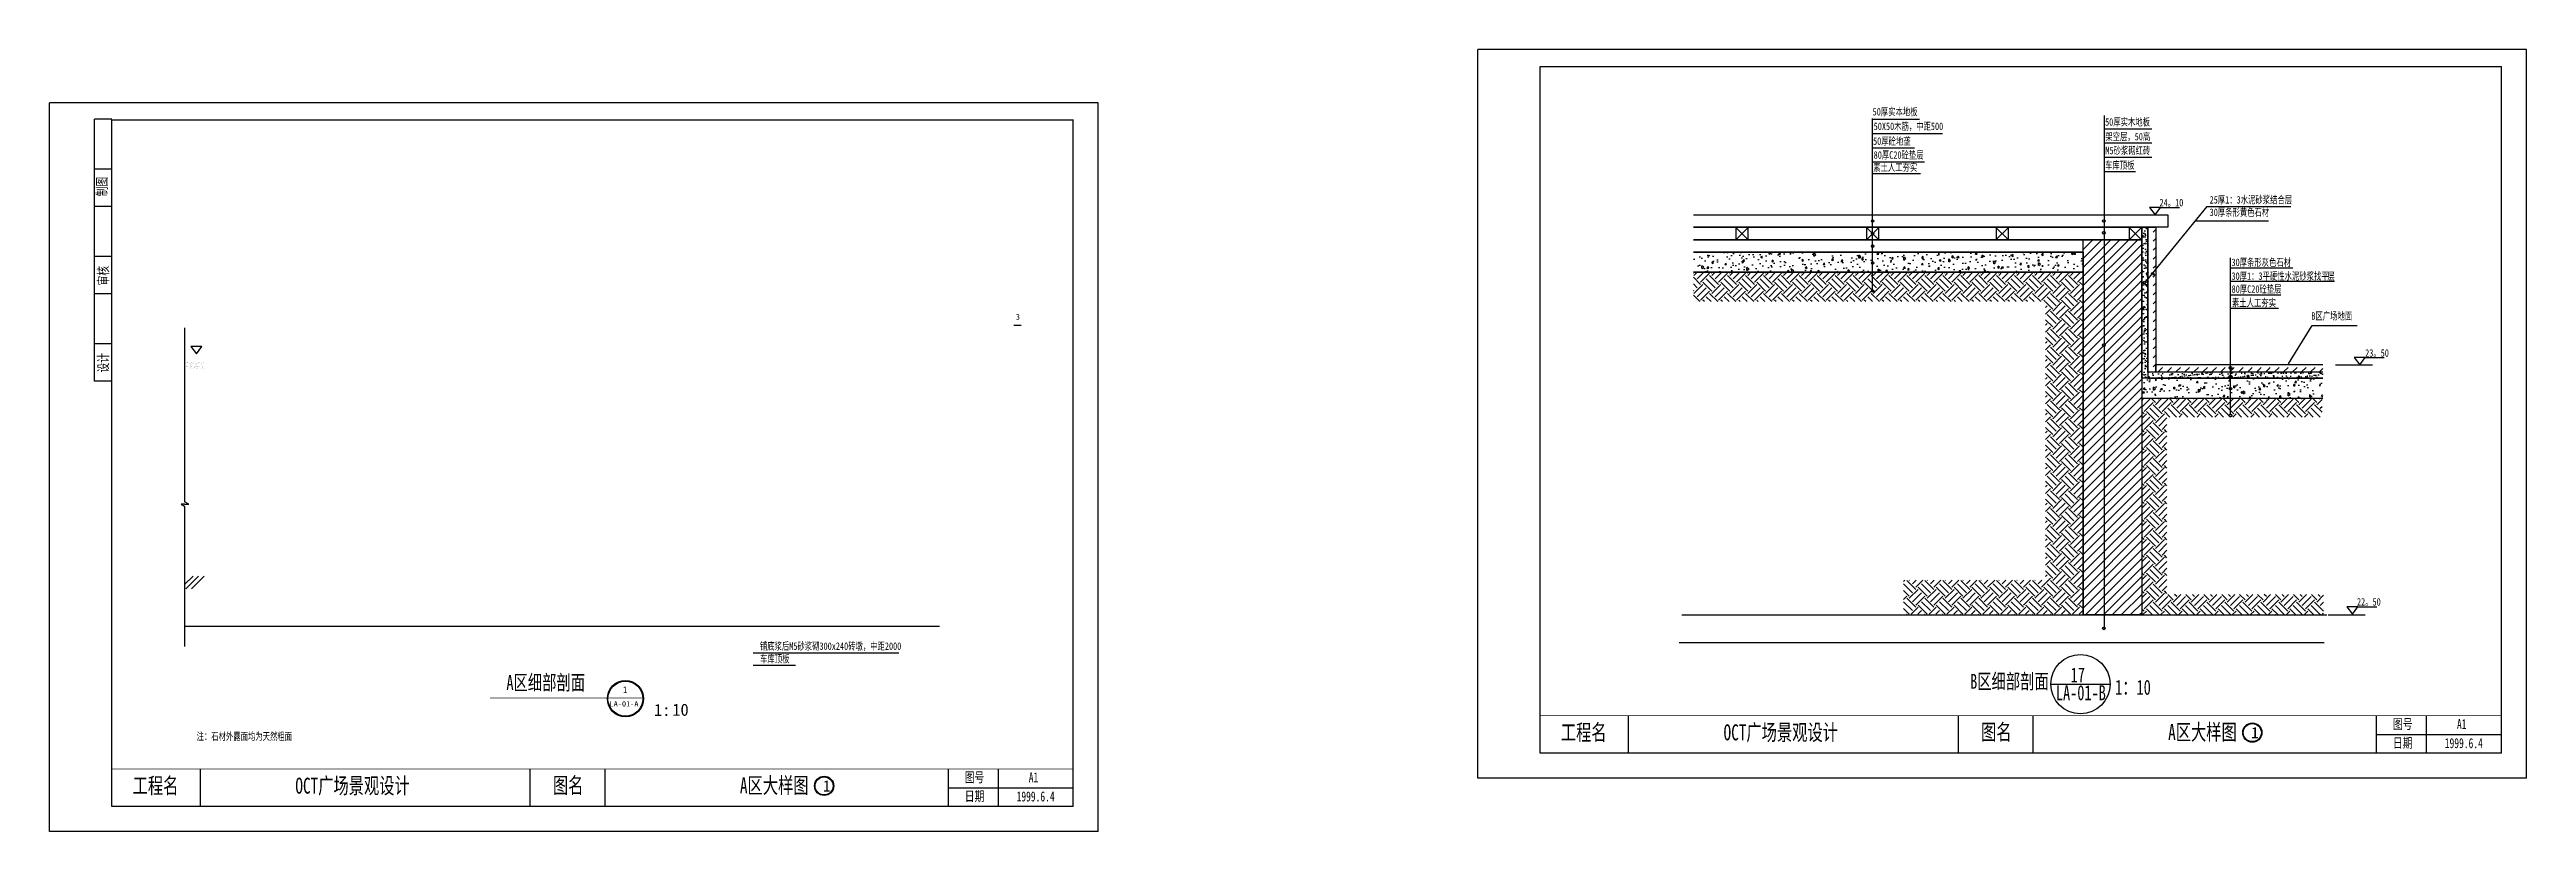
# Model space of a CAD drawing. Extents: x -43530 to -33610, y 16129 to 19260.
import ezdxf

# ---------------------------------------------------------------- set-up
doc = ezdxf.new("R2010")
doc.units = 0
doc.layers.get('0').update_dxf_attribs({"linetype": 'CONTINUOUS'})
for name, color, linetype in [('LEVEL', 2, 'CONTINUOUS'), ('STAIR', 140, 'CONTINUOUS'), ('TEXT', 41, 'CONTINUOUS'), ('TK', 1, 'CONTINUOUS')]:
    doc.layers.add(name, color=color, linetype=linetype)
doc.styles.add('STYLE1', font='simsun.ttf', dxfattribs={"width": 0.7})
doc.styles.add('XREF1$0$STYLE3', font='simsun.ttf', dxfattribs={"width": 0.7})
pattern_1 = [(95, (1857.253, 640.36), (56.03786, 47.02135), [7.62, -83.82]), (40, (1857.25, 640.36), (-64.00716, 44.0708), [6.096, -67.056]), (145.451, (1861.92, 644.28), (-7.96886, 91.0921), [6.476, -71.236]), (91.1842, (1842.885, 654.73), (88.5641, 64.78137), [11.43, -125.73]), (141.6356, (1850.27, 660.13), (-2.83446, 137.13057), [9.714, -106.854]), (36.184, (1842.88, 654.73), (-2.83423, 137.13055), [9.144, -100.584]), (66, (1853.66, 658.32), (71.80822, 13.95811), [7.62, -83.82]), (11, (1853.66, 658.32), (-34.61597, 69.57648), [6.096, -67.056]), (116.4514, (1859.645, 659.485), (37.19202, 83.53458), [6.476, -71.236]), (82.5, (1857.253, 640.36), (-23.042188, 24.789365), [0, -66.2432, 0, -68.072, 0, -67.31]), (52.5, (1857.253, 640.36), (-9.43589, 47.2348), [0, -38.8112, 0, -64.7192, 0, -25.654]), (12.5, (1841.233, 624.34), (39.971145, 36.730478), [0, -25.4, 0, -79.248, 0, -105.156]), (2.5, (1834.05, 617.156), (34.70556, 49.088957), [0, -33.02, 0, -52.6288, 0, -74.676])]

msp = doc.modelspace()

# ---------------------------------------------------------------- hatches: boundary and pattern name
at = {"layer": 'STAIR'}
h = msp.add_hatch(dxfattribs=at)
h.set_pattern_fill('ANSI31', color=256, scale=8, style=0)
h.set_pattern_definition([(45, (296.462, 6115.738), (-17.960512, 17.960512), [])])
h.paths.add_polyline_path([(-35151, 18498.8), (-35386, 18498.8), (-35386, 16997.6), (-35151, 16997.6)])
at = {"layer": 'STAIR', "linetype": 'CONTINUOUS'}
h = msp.add_hatch(dxfattribs=at)
h.set_pattern_fill('AR-SAND', color=256, scale=0.5, style=0)
h.set_pattern_definition([(37.5, (296.462, 6115.738), (-0.800016, 24.470662), [0, -19.304, 0, -21.59, 0, -20.6375]), (7.5, (296.462, 6115.738), (22.476164, 35.841255), [0, -10.414, 0, -17.399, 0, -6.6675]), (327.5, (280.841, 6115.738), (39.549619, 0.071859), [0, -6.35, 0, -22.86, 0, -29.845]), (317.5, (280.84, 6115.738), (38.177823, 11.146466), [0, -3.175, 0, -14.986, 0, -17.145])])
h.paths.add_polyline_path([(-35126, 18548.8), (-35151, 18548.8), (-35151, 17943.8), (-35126, 17943.8), (-35126, 17968.8)])
at = {"layer": 'STAIR'}
h = msp.add_hatch(dxfattribs=at)
h.set_pattern_fill('DASH', color=256, scale=8, angle=45, style=0)
h.set_pattern_definition([(45, (1857.253, 640.36), (4e-15, 35.921024), [25.4, -25.4])])
h.paths.add_polyline_path([(-35096, 18548.4), (-35126, 18548.4), (-35126, 17969), (-35095.2, 17969), (-35095.2, 17998.8), (-35096, 17998.8)])
h = msp.add_hatch(dxfattribs=at)
h.set_pattern_fill('EARTH', color=256, scale=8, angle=45, style=0)
h.set_pattern_definition([(45, (296.46, 6115.74), (7e-15, 71.84205), [50.8, -50.8]), (45, (282.99, 6129.21), (7e-15, 71.84205), [50.8, -50.8]), (45, (269.52, 6142.68), (7e-15, 71.84205), [50.8, -50.8]), (135, (269.52, 6151.66), (-71.84205, 7e-15), [50.8, -50.8]), (135, (282.99, 6165.13), (-71.84205, 7e-15), [50.8, -50.8]), (135, (296.46, 6178.6), (-71.84205, 7e-15), [50.8, -50.8])])
h.paths.add_polyline_path([(-36946, 18368.7), (-35386, 18370), (-35386, 16997.3), (-35386, 16998.7), (-36104.8, 16998.7), (-36104.8, 17135.8), (-35536.9, 17135.8), (-35536.9, 18250.8), (-36946.8, 18250.8), (-36946, 18370)])
h = msp.add_hatch(dxfattribs=at)
h.set_pattern_fill('AR-CONC', color=256, scale=0.4, angle=45, style=0)
h.set_pattern_definition(pattern_1)
h.paths.add_polyline_path([(-35386, 18448.8), (-36946, 18448.8), (-36946, 18368.8), (-35386, 18368.8)])
at = {"layer": 'STAIR', "linetype": 'CONTINUOUS'}
h = msp.add_hatch(dxfattribs=at)
h.set_pattern_fill('AR-SAND', color=256, scale=0.5, style=0)
h.set_pattern_definition([(37.5, (1857.253, 640.361), (-0.800016, 24.470662), [0, -19.304, 0, -21.59, 0, -20.6375]), (7.5, (1857.253, 640.36), (22.476164, 35.841255), [0, -10.414, 0, -17.399, 0, -6.6675]), (327.5, (1841.632, 640.361), (39.549619, 0.071859), [0, -6.35, 0, -22.86, 0, -29.845]), (317.5, (1841.632, 640.36), (38.177823, 11.146466), [0, -3.175, 0, -14.986, 0, -17.145])])
h.paths.add_polyline_path([(-34426, 17968.8), (-35126, 17968.8), (-35126, 17943.8), (-34426, 17943.8)])
at = {"layer": 'STAIR'}
h = msp.add_hatch(dxfattribs=at)
h.set_pattern_fill('DASH', color=256, scale=8, angle=45, style=0)
h.set_pattern_definition([(45, (296.462, 6115.738), (4e-15, 35.921024), [25.4, -25.4])])
h.paths.add_polyline_path([(-34426, 17998.8), (-35095.2, 17998.8), (-35095.2, 17968.8), (-34426, 17968.8)])
h = msp.add_hatch(dxfattribs=at)
h.set_pattern_fill('AR-CONC', color=256, scale=0.4, angle=45, style=0)
h.set_pattern_definition(pattern_1)
h.paths.add_polyline_path([(-34426, 17943.8), (-35151, 17943.8), (-35151, 17863.8), (-34426, 17863.8)])
h = msp.add_hatch(dxfattribs=at)
h.set_pattern_fill('EARTH', color=256, scale=8, angle=45, style=0)
h.set_pattern_definition([(45, (1857.253, 640.36), (7e-15, 71.84205), [50.8, -50.8]), (45, (1843.783, 653.83), (7e-15, 71.84205), [50.8, -50.8]), (45, (1830.313, 667.3), (7e-15, 71.84205), [50.8, -50.8]), (135, (1830.313, 676.28), (-71.84205, 7e-15), [50.8, -50.8]), (135, (1843.783, 689.75), (-71.84205, 7e-15), [50.8, -50.8]), (135, (1857.253, 703.223), (-71.84205, 7e-15), [50.8, -50.8])])
h.paths.add_polyline_path([(-35050, 17788.8), (-34429, 17788.8), (-34429, 17857.7), (-34426, 17863.8), (-35151, 17863.8), (-35151, 16997.6), (-34422.5, 16997.6), (-34422.5, 17078), (-35050, 17078)])
at = {"layer": 'TEXT', "linetype": 'CONTINUOUS'}
h = msp.add_hatch(color=256, dxfattribs=at)
edge = h.paths.add_edge_path()
edge.add_arc((-41223.6, 16660.9), 72.5, 0, 360)
edge = h.paths.add_edge_path(flags=16)
edge.add_arc((-41223.6, 16660.9), 70, 0, 360)
at = {"layer": 'TK', "linetype": 'CONTINUOUS'}
h = msp.add_hatch(color=256, dxfattribs=at)
edge = h.paths.add_edge_path(flags=16)
edge.add_arc((-34708.2, 16525.1), 36.2, 0, 360)
edge = h.paths.add_edge_path()
edge.add_arc((-34708.2, 16525.1), 38.6, 0, 360)
h = msp.add_hatch(color=256, dxfattribs=at)
edge = h.paths.add_edge_path(flags=16)
edge.add_arc((-40427.9, 16311.7), 36.2, 0, 360)
edge = h.paths.add_edge_path()
edge.add_arc((-40427.9, 16311.7), 38.6, 0, 360)

# ---------------------------------------------------------------- linework, layer by layer
at = {"color": 40, "linetype": 'BYBLOCK'}
for p, q in [((-35195.3, 18598.6), (-35046.4, 18598.6)), ((-35075.7, 18628), (-35000.4, 18628)), ((-34375.7, 17997.6), (-34226.8, 17997.6)), ((-34256.1, 18027), (-34180.8, 18027)), ((-34404.7, 16997.2), (-34255.9, 16997.2)), ((-34285.1, 17029), (-34209.8, 17029))]:
    msp.add_line(p, q, dxfattribs=at)
for points in [[(-35075.7, 18628), (-35120.5, 18628), (-35097, 18598.2)], [(-42919.7, 18071.4), (-42964.5, 18071.4), (-42941, 18041.6)], [(-34256.1, 18027), (-34300.9, 18027), (-34277.4, 17997.2)], [(-34285.1, 17029), (-34330, 17029), (-34306.4, 16999.3)]]:
    msp.add_lwpolyline(points, close=True, dxfattribs=at)
at = {"layer": 'LEVEL'}
for p, q in [((-39667.9, 18156.7), (-39638.4, 18156.7)), ((-42989, 16951.5), (-39965.6, 16951.5))]:
    msp.add_line(p, q, dxfattribs=at)
at = {"layer": 'LEVEL', "linetype": 'CONTINUOUS'}
for centre in [(-36228.7, 18573.8), (-35302.8, 18573.8), (-36228.7, 18522.6), (-36228.7, 18473.1), (-35302.8, 18526.3), (-36228.7, 18405.9), (-35107, 18362.8), (-36228.7, 18293.5), (-35138.9, 18328.1), (-35302.8, 18076.4), (-34795.4, 17985.8), (-34795.4, 17952.1), (-34795.4, 17902), (-34795.4, 17795), (-35302.8, 16942.2)]:
    msp.add_circle(centre, 5, dxfattribs=at)
at = {"layer": 'STAIR', "linetype": 'CONTINUOUS'}
for p, q in [((-42989, 18146.5), (-42989, 17448.7)), ((-42980, 17991.6), (-42980, 17991.6)), ((-42979.6, 17989.5), (-42979.6, 17989.5)), ((-42979.5, 18008.2), (-42979.5, 18008.2)), ((-42979.3, 18007.5), (-42979.3, 18007.5)), ((-42978.9, 18005.9), (-42978.9, 18005.9)), ((-42977.4, 18005.6), (-42977.4, 18005.6)), ((-42975.6, 17991), (-42975.6, 17991)), ((-42968.1, 18002.7), (-42968.1, 18002.7)), ((-42967.1, 17982.2), (-42967.1, 17982.2)), ((-42966.5, 17999), (-42966.5, 17999)), ((-42965.8, 18004.8), (-42965.8, 18004.8)), ((-42965.5, 17993.1), (-42965.5, 17993.1)), ((-42965.4, 17987.7), (-42965.4, 17987.7)), ((-42964.3, 17990.4), (-42964.3, 17990.4)), ((-42963.4, 17992.5), (-42963.4, 17992.5)), ((-42963.3, 17999.7), (-42963.3, 17999.7)), ((-42962.1, 17991.6), (-42962.1, 17991.6)), ((-42961.8, 17990.5), (-42961.8, 17990.5)), ((-42961.4, 18007.5), (-42961.4, 18007.5)), ((-42961, 18005.9), (-42961, 18005.9)), ((-42957.2, 18004), (-42957.2, 18004)), ((-42953, 17982.5), (-42953, 17982.5)), ((-42951.9, 18005.6), (-42951.9, 18005.6)), ((-42950, 17991), (-42950, 17991)), ((-42949.8, 17986.6), (-42949.8, 17986.6)), ((-42949.6, 17985.9), (-42949.6, 17985.9)), ((-42947.4, 18002.7), (-42947.4, 18002.7)), ((-42944.8, 17993.1), (-42944.8, 17993.1)), ((-42943.6, 17990.4), (-42943.6, 17990.4)), ((-42942.6, 17999.7), (-42942.6, 17999.7)), ((-42941.6, 17982.7), (-42941.6, 17982.7)), ((-42941.1, 17990.5), (-42941.1, 17990.5)), ((-42940.3, 18004.8), (-42940.3, 18004.8)), ((-42937.8, 17992.5), (-42937.8, 17992.5)), ((-42936.7, 17983.8), (-42936.7, 17983.8)), ((-42936.5, 18004), (-42936.5, 18004)), ((-42936.5, 17991.6), (-42936.5, 17991.6)), ((-42935.4, 18005.9), (-42935.4, 18005.9)), ((-42933.3, 18008.2), (-42933.3, 18008.2)), ((-42933.3, 17989.5), (-42933.3, 17989.5)), ((-42931.2, 18005.6), (-42931.2, 18005.6)), ((-42929.3, 17991), (-42929.3, 17991)), ((-42920.8, 17982.2), (-42920.8, 17982.2)), ((-42920.3, 17999), (-42920.3, 17999)), ((-42919.6, 18004.8), (-42919.6, 18004.8)), ((-42919.2, 17987.7), (-42919.2, 17987.7)), ((-42917.2, 17992.5), (-42917.2, 17992.5)), ((-42915.9, 17991.6), (-42915.9, 17991.6)), ((-42915.2, 18007.5), (-42915.2, 18007.5)), ((-42914.7, 18005.9), (-42914.7, 18005.9)), ((-42910.2, 17982.5), (-42910.2, 17982.5)), ((-42989, 17439.3), (-43003.3, 17439.3)), ((-43003.3, 17439.3), (-42989, 17431.2)), ((-42972.8, 17439.3), (-42989.8, 17449.2)), ((-42989, 17439.3), (-42972.8, 17439.3)), ((-42989, 17431.2), (-42989, 16870.3))]:
    msp.add_line(p, q, dxfattribs=at)
at = {"layer": 'STAIR'}
for p, q in [((-42989, 17118.3), (-42955, 17151.8)), ((-42984.2, 17100.8), (-42933.2, 17151.8)), ((-42911.1, 17151.8), (-42962.1, 17100.8))]:
    msp.add_line(p, q, dxfattribs=at)
at = {"layer": 'TEXT', "linetype": 'CONTINUOUS'}
for p, q in [((-36228.9, 18299.1), (-36228.9, 18984)), ((-36228.9, 18981.1), (-36041.6, 18981.1)), ((-35300.5, 16939.1), (-35300.5, 18995.8)), ((-36228.9, 18924.1), (-35949.2, 18924.1)), ((-36228.9, 18867.1), (-36060.7, 18867.1)), ((-35299.4, 18943.3), (-35110.4, 18943.3)), ((-35299.4, 18886.3), (-35110.4, 18886.3)), ((-36228.9, 18810.1), (-36020.5, 18810.1)), ((-36228.9, 18810.1), (-36020.5, 18810.1)), ((-36228.9, 18763.3), (-36037.6, 18763.3)), ((-35299.4, 18829.3), (-35110.4, 18829.3)), ((-35299.4, 18772.3), (-35176.5, 18772.3)), ((-35137, 18328), (-34889.5, 18631.7)), ((-34936, 18574.7), (-34643.2, 18574.7)), ((-34889.8, 18631.7), (-34554, 18631.7)), ((-36777.2, 18548.3), (-36727.2, 18498.3)), ((-36727.2, 18548.3), (-36777.2, 18498.3)), ((-36253.4, 18548.3), (-36203.4, 18498.3)), ((-36203.4, 18548.3), (-36253.4, 18498.3)), ((-35734.9, 18548.3), (-35684.9, 18498.3)), ((-35684.9, 18548.3), (-35734.9, 18498.3)), ((-35201.9, 18548.3), (-35151.9, 18498.3)), ((-35151.9, 18548.3), (-35201.9, 18498.3)), ((-34795.1, 17796.8), (-34795.1, 18425.6)), ((-34795.1, 18386.2), (-34546.3, 18386.2)), ((-34795.1, 18332.2), (-34378.5, 18332.2)), ((-34795.1, 18278.2), (-34593.6, 18278.2)), ((-34795.1, 18224.2), (-34603.2, 18224.2)), ((-34563.5, 18001.4), (-34468.8, 18155.2)), ((-34468.8, 18155.2), (-34288.3, 18155.2)), ((-36992.9, 16996.2), (-34409.3, 16996.2)), ((-37003.6, 16885.6), (-34420.1, 16885.6)), ((-40712, 16844.4), (-40129.2, 16844.2)), ((-40712, 16794.4), (-40543.1, 16795.4)), ((-35515.3, 16719.5), (-35278.1, 16719.5))]:
    msp.add_line(p, q, dxfattribs=at)
for points in [[(-36946, 18598.8), (-35046, 18598.8), (-35046, 18548.8), (-36946, 18548.8)], [(-36946, 18548.8), (-35151, 18548.8), (-35151, 18498.8), (-36946, 18498.8)], [(-36946, 18498.8), (-35386.9, 18498.8), (-35386.9, 18448.8), (-36946, 18448.8)], [(-36946, 18448.8), (-35386, 18448.8), (-35386, 18368.8), (-36946, 18368.8)], [(-36946, 18368.8), (-35386, 18368.8), (-35386, 16997.6)], [(-34426, 17968.8), (-35126, 17969), (-35126, 17943.8), (-34426, 17943.8)], [(-35095.2, 17969), (-35095.2, 17998.8), (-34426, 17998.8)], [(-34426, 17968.8), (-35095.2, 17969)], [(-34426, 17943.8), (-35151, 17943.8), (-35151, 17863.8), (-34426, 17863.8)]]:
    msp.add_lwpolyline(points, dxfattribs=at)
for points in [[(-36727.2, 18548.3), (-36777.2, 18548.3), (-36777.2, 18498.3), (-36727.2, 18498.3)], [(-36203.5, 18548.3), (-36253.5, 18548.3), (-36253.5, 18498.3), (-36203.5, 18498.3)], [(-35684.4, 18548.3), (-35734.4, 18548.3), (-35734.4, 18498.3), (-35684.4, 18498.3)], [(-35386, 18498.8), (-35151, 18498.8), (-35151, 16996.2), (-35386, 16996.2)], [(-35151, 18548.3), (-35201, 18548.3), (-35201, 18498.3), (-35151, 18498.3)], [(-35151, 18548.8), (-35126, 18548.8), (-35126, 17943.8), (-35151, 17943.8)], [(-35126, 18548.4), (-35095.2, 18548.4), (-35095.2, 17969), (-35126, 17969)]]:
    msp.add_lwpolyline(points, close=True, dxfattribs=at)
at = {"layer": 'TEXT', "linetype": 'CONTINUOUS', "const_width": 2.5}
msp.add_lwpolyline([(-41765.5, 16663.2), (-41153.6, 16663.2)], dxfattribs=at)
at = {"layer": 'TEXT', "linetype": 'CONTINUOUS'}
for centre, radius in [((-35396.7, 16719.2), 118.6), ((-41223.6, 16660.9), 72.5), ((-41223.6, 16660.9), 70)]:
    msp.add_circle(centre, radius, dxfattribs=at)
at = {"layer": 'TK', "linetype": 'CONTINUOUS'}
for p, q in [((-37810.3, 16342.6), (-37810.3, 19260.4)), ((-33610.3, 19260.4), (-37810.3, 19260.4)), ((-33610.3, 16342.6), (-33610.3, 19260.4)), ((-37560.3, 16442.6), (-37560.3, 19192.6)), ((-37560.3, 19192.6), (-33710.3, 19192.6)), ((-33710.3, 16442.6), (-33710.3, 19192.6)), ((-43530, 16129.1), (-43530, 19046.9)), ((-39330, 19046.9), (-43530, 19046.9)), ((-39330, 16129.1), (-39330, 19046.9)), ((-43350, 17931.8), (-43350, 18981.8)), ((-43280.1, 18981.8), (-43350, 18981.8)), ((-43280, 16229.1), (-43280, 18979.1)), ((-43280, 18979.1), (-39430, 18979.1)), ((-39430, 16229.1), (-39430, 18979.1)), ((-43280.1, 18781.8), (-43350, 18781.8)), ((-43280.1, 18631.8), (-43350, 18631.8)), ((-43280.1, 18431.8), (-43350, 18431.8)), ((-43280.1, 18281.8), (-43350, 18281.8)), ((-43280.1, 18081.8), (-43350, 18081.8)), ((-43280.1, 17931.8), (-43350, 17931.8)), ((-37207.3, 16592.6), (-37207.3, 16442.6)), ((-35885.3, 16442.6), (-35885.3, 16592.6)), ((-35585.3, 16442.6), (-35585.3, 16592.6)), ((-34210.3, 16442.6), (-34210.3, 16592.6)), ((-34010.3, 16442.6), (-34010.3, 16592.6)), ((-34210.3, 16517.6), (-33710.3, 16517.6)), ((-42927, 16379.1), (-42927, 16229.1)), ((-41605, 16229.1), (-41605, 16379.1)), ((-41305, 16229.1), (-41305, 16379.1)), ((-39930, 16229.1), (-39930, 16379.1)), ((-39730, 16229.1), (-39730, 16379.1)), ((-33710.3, 16442.6), (-37560.3, 16442.6)), ((-39930, 16304.1), (-39430, 16304.1)), ((-33610.3, 16342.6), (-37810.3, 16342.6)), ((-39430, 16229.1), (-43280, 16229.1)), ((-39330, 16129.1), (-43530, 16129.1))]:
    msp.add_line(p, q, dxfattribs=at)
at = {"layer": 'TK', "linetype": 'CONTINUOUS', "const_width": 2.5}
for points in [[(-37560.3, 19192.6), (-37560.3, 16442.6), (-33710.3, 16442.6), (-33710.3, 19192.6), (-37560.3, 19192.6)], [(-43280, 18979.1), (-43280, 16229.1), (-39430, 16229.1), (-39430, 18979.1), (-43280, 18979.1)], [(-37560.3, 16592.6), (-33710.3, 16592.6)], [(-43280, 16379.1), (-39430, 16379.1)]]:
    msp.add_lwpolyline(points, dxfattribs=at)
at = {"layer": 'TK', "linetype": 'CONTINUOUS'}
for centre, radius in [((-34708.2, 16525.1), 38.6), ((-34708.2, 16525.1), 36.2), ((-40427.9, 16311.7), 38.6), ((-40427.9, 16311.7), 36.2)]:
    msp.add_circle(centre, radius, dxfattribs=at)

# ---------------------------------------------------------------- texts
at = {"color": 41, "linetype": 'BYBLOCK', "char_height": 30, "attachment_point": 5, "style": 'XREF1$0$STYLE3'}
for s, insert in [('24。10', (-35032.1, 18646.2)), ('23。50', (-34208.7, 18043.9)), ('22。50', (-34241.4, 17047.4))]:
    msp.add_mtext(s, dxfattribs=dict(at, insert=insert))
at = {"layer": 'TEXT', "linetype": 'CONTINUOUS', "style": 'STYLE1', "width": 0.7}
for s, p in [('制图', (-43300.4, 18672.6)), ('审核', (-43295.2, 18315.6)), ('设计', (-43295.2, 17967.2))]:
    msp.add_text(s, height=40, rotation=90, dxfattribs=at).set_placement(p)
for s, height, p in [('30厚条形灰色石材', 30, (-34791.6, 18393.3)), ('30厚1：3平硬性水泥砂浆找平', 30, (-34791.6, 18338.3)), ('层', 30, (-34407.7, 18337.8)), ('80厚C20砼垫层', 30, (-34791.1, 18286.3)), ('素土人工夯实', 30, (-34789.8, 18231.3)), ('铺底浆后M5砂浆砌300x240砖墩，中距2000', 30, (-40685.2, 16856.3)), ('A区细部剖面', 60, (-41700.3, 16695.7)), ('车库顶板', 30, (-40684.4, 16805.7)), ('注：石材外露面均为天然粗面', 30, (-42941.1, 16495.1))]:
    msp.add_text(s, height=height, dxfattribs=at).set_placement(p)
at = {"layer": 'TEXT', "linetype": 'CONTINUOUS'}
for s, height, p in [('3', 23.3, (-39660.2, 18178.5)), ('1', 26.4, (-41233.7, 16683.9)), ('LA-01-A', 21.15, (-41287.3, 16629.6)), ('1:', 48.39, (-41109.3, 16591.4)), ('10', 48.39, (-41036.1, 16592.4))]:
    msp.add_text(s, height=height, dxfattribs=at).set_placement(p)
at = {"layer": 'TEXT', "linetype": 'CONTINUOUS', "attachment_point": 1, "style": 'STYLE1'}
for s, insert, char_height, width in [('50厚实本地板', (-36228.8, 19026.3), 30, 388.544), ('50X50木筋，中距500', (-36224.6, 18968), 30, 388.544), ('50厚实木地板', (-35297.9, 18985.4), 30, 388.544), ('50厚砼地垄', (-36227.1, 18908.8), 30, 388.544), ('80厚C20砼垫层', (-36224.6, 18853.1), 30, 388.544), ('架空层，50高', (-35296.8, 18926.9), 30, 388.544), ('M5砂浆砌红砖', (-35296.7, 18871), 30, 388.544), ('素土人工夯实', (-36226.5, 18803.9), 30, 388.544), ('车库顶板', (-35297.8, 18812.5), 30, 388.544), ('25厚1：3水泥砂浆结合层\\P30厚条形黄色石材', (-34879.2, 18673.8), 30, 388.544), ('B区广场地面', (-34471.8, 18208.5), 30, 518.144), ('B区细部剖面', (-35838.5, 16760.3), 60, 1450.47), ('17', (-35435.7, 16785.9), 60, 1450.47), ('LA-01-B', (-35494.8, 16714.6), 60, 1450.47), ('1：10', (-35257.7, 16736.5), 60, 1450.47)]:
    msp.add_mtext(s, dxfattribs=dict(at, insert=insert, char_height=char_height, width=width))
at = {"layer": 'TK', "linetype": 'CONTINUOUS', "style": 'STYLE1', "width": 0.7}
for s, height, p in [('工程名', 64, (-37477.5, 16494)), ('OCT广场景观设计', 64, (-36825.8, 16494)), ('图名', 64, (-35794.4, 16495.2)), ('A区大样图', 64, (-35045.4, 16495.2)), ('图号', 40, (-34145.1, 16539.3)), ('日期', 40, (-34145.1, 16464.1)), ('图号', 40, (-39864.8, 16325.9)), ('工程名', 64, (-43197.2, 16280.5)), ('OCT广场景观设计', 64, (-42545.5, 16280.5)), ('图名', 64, (-41514.1, 16281.7)), ('A区大样图', 64, (-40765.1, 16281.7)), ('日期', 40, (-39864.8, 16250.6))]:
    msp.add_text(s, height=height, dxfattribs=at).set_placement(p)
at = {"layer": 'TK', "linetype": 'CONTINUOUS', "width": 0.7}
for s, p in [('A1', (-33888.6, 16539.3)), ('1999.6.4', (-33937.4, 16462.8)), ('1999.6.4', (-39657.1, 16249.3)), ('A1', (-39608.3, 16325.9))]:
    msp.add_text(s, height=40, dxfattribs=at).set_placement(p)
at = {"layer": 'TK', "linetype": 'CONTINUOUS'}
for p in [(-34713.1, 16502.1), (-40432.8, 16288.6)]:
    msp.add_text('1', height=44.9, dxfattribs=at).set_placement(p)

doc.saveas('drawing.dxf')
